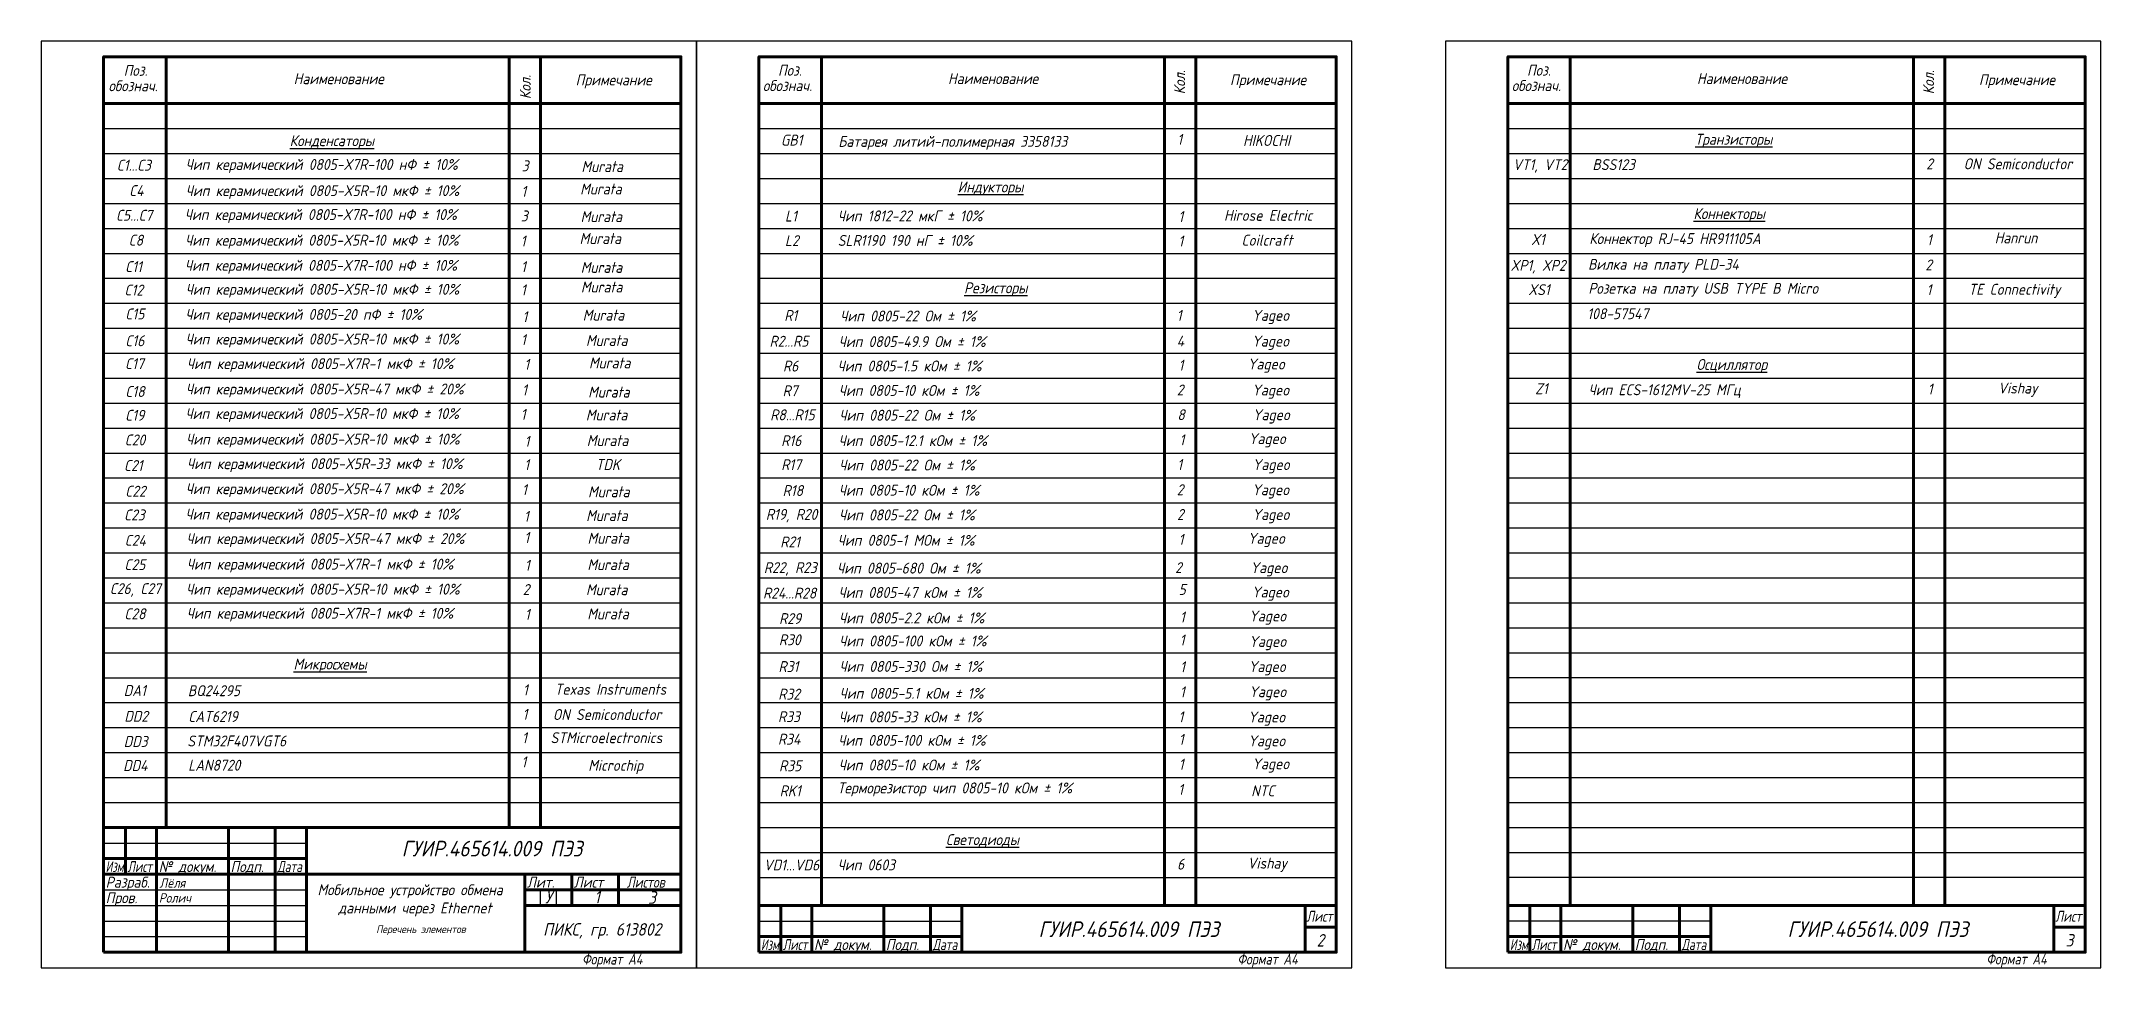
# Model space of a CAD drawing. Header units: millimetres. Extents: x 0 to 660, y 0 to 297.
import ezdxf

# ---------------------------------------------------------------- set-up
doc = ezdxf.new("R2010")
doc.units = ezdxf.units.MM
doc.header["$LTSCALE"] = 0.5
doc.layers.get('Defpoints').update_dxf_attribs({"color": 5})
doc.styles.get("Standard").update_dxf_attribs({"font": 'isocpeui.ttf', "width": 0.9})

msp = doc.modelspace()

# ---------------------------------------------------------------- linework, layer by layer
at = {"color": 7, "linetype": 'Continuous', "lineweight": -3}
for p, q in [((20, 292), (20, 277)), ((173, 292), (183, 292)), ((20, 277), (205, 277)), ((20, 269), (205, 269)), ((230, 269), (415, 269)), ((470, 269.01), (655, 269.01)), ((20, 261), (205, 261)), ((230, 261), (415, 261)), ((470, 261.01), (655, 261.01)), ((20, 253), (205, 253)), ((230, 253), (415, 253)), ((470, 253.01), (655, 253.01)), ((20, 245), (205, 245)), ((230, 245), (415, 245)), ((470, 245.01), (655, 245.01)), ((20, 237), (205, 237)), ((230, 237), (415, 237)), ((470, 237.01), (655, 237.01)), ((20, 229), (205, 229)), ((230, 229), (415, 229)), ((470, 229.01), (655, 229.01)), ((20, 221), (205, 221)), ((230, 221), (415, 221)), ((470, 221.01), (655, 221.01)), ((20, 213), (205, 213)), ((230, 213), (415, 213)), ((470, 213.01), (655, 213.01)), ((20, 205), (205, 205)), ((230, 205), (415, 205)), ((470, 205.01), (655, 205.01)), ((20, 197), (205, 197)), ((230, 197), (415, 197)), ((470, 197.01), (655, 197.01)), ((20, 189), (205, 189)), ((230, 189), (415, 189)), ((470, 189.01), (655, 189.01)), ((20, 181), (205, 181)), ((230, 181), (415, 181)), ((470, 181.01), (655, 181.01)), ((20, 173), (205, 173)), ((230, 173), (415, 173)), ((470, 173.01), (655, 173.01)), ((470, 165.01), (655, 165.01)), ((20, 165), (205, 165)), ((230, 165), (415, 165)), ((20, 157), (205, 157)), ((230, 157), (415, 157)), ((470, 157.01), (655, 157.01)), ((20, 149), (205, 149)), ((230, 149), (415, 149)), ((470, 149.01), (655, 149.01)), ((20, 141), (205, 141)), ((230, 141), (415, 141)), ((470, 141.01), (655, 141.01)), ((20, 133), (205, 133)), ((230, 133), (415, 133)), ((470, 133.01), (655, 133.01)), ((20, 125), (205, 125)), ((230, 125), (415, 125)), ((470, 125.01), (655, 125.01)), ((20, 117), (205, 117)), ((230, 117), (415, 117)), ((470, 117.01), (655, 117.01)), ((20, 109), (205, 109)), ((230, 109), (415, 109)), ((470, 109.01), (655, 109.01)), ((20, 101), (205, 101)), ((230, 101), (415, 101)), ((470, 101.01), (655, 101.01)), ((20, 93), (205, 93)), ((230, 93), (415, 93)), ((470, 93.01), (655, 93.01)), ((20, 85), (205, 85)), ((230, 85), (415, 85)), ((470, 85.01), (655, 85.01)), ((20, 77), (205, 77)), ((230, 77), (415, 77)), ((470, 77.01), (655, 77.01)), ((20, 69), (205, 69)), ((230, 69), (415, 69)), ((470, 69.01), (655, 69.01)), ((20, 61), (205, 61)), ((230, 61), (415, 61)), ((470, 61.01), (655, 61.01)), ((20, 53), (205, 53)), ((230, 53), (415, 53)), ((470, 53.01), (655, 53.01)), ((20, 40), (85, 40)), ((230, 45), (415, 45)), ((470, 45.01), (655, 45.01)), ((20, 35), (85, 35)), ((230, 37), (415, 37)), ((470, 37.01), (655, 37.01)), ((20, 30), (85, 30)), ((155, 30), (155, 25)), ((230, 29), (415, 29)), ((470, 29.01), (655, 29.01)), ((20, 25), (85, 25)), ((20, 20), (85, 20)), ((160, 20), (160, 25)), ((165, 25), (165, 20)), ((20, 15), (85, 15)), ((230, 15), (295, 15)), ((470, 15.01), (535, 15.01)), ((20, 10), (85, 10)), ((20, 5), (205, 5)), ((155, 5), (205, 5))]:
    msp.add_line(p, q, dxfattribs=at)
at = {"color": 7, "linetype": 'Continuous', "lineweight": 60}
for p, q in [((40, 292), (40, 45)), ((150, 45), (150, 292)), ((160, 292), (160, 45)), ((250, 292), (250, 20)), ((360, 20), (360, 292)), ((370, 292), (370, 20)), ((490, 292.01), (490, 20.01)), ((600, 20.01), (600, 292.01)), ((610, 292.01), (610, 20.01)), ((20, 277), (205, 277)), ((230, 277), (415, 277)), ((470, 277.01), (655, 277.01)), ((205, 45), (20, 45)), ((27, 45), (27, 30)), ((37, 5), (37, 45)), ((60, 45), (60, 5)), ((75, 5), (75, 45)), ((85, 45), (85, 5)), ((20, 35), (85, 35)), ((20, 30), (85, 30)), ((85, 30), (205, 30)), ((155, 5), (155, 30)), ((170, 30), (170, 20)), ((185, 20), (185, 30)), ((155, 25), (205, 25)), ((155, 20), (205, 20)), ((415, 20), (230, 20)), ((237, 20), (237, 5)), ((247, 5), (247, 20)), ((270, 20), (270, 5)), ((285, 5), (285, 20)), ((295, 20), (295, 5)), ((405, 5), (405, 20)), ((655, 20.01), (470, 20.01)), ((477, 20.01), (477, 5.01)), ((487, 5.01), (487, 20.01)), ((510, 20.01), (510, 5.01)), ((525, 5.01), (525, 20.01)), ((535, 20.01), (535, 5.01)), ((645, 5.01), (645, 20.01)), ((230, 10), (295, 10)), ((415, 13), (405, 13)), ((470, 10.01), (535, 10.01)), ((655, 13.01), (645, 13.01)), ((365, 5), (415, 5)), ((605, 5.01), (655, 5.01))]:
    msp.add_line(p, q, dxfattribs=at)
at = {"color": 7, "linetype": 'Continuous'}
for p, q in [((230, 292), (230, 277)), ((250, 292), (320, 292)), ((383, 292), (393, 292)), ((470, 292.01), (470, 277.01)), ((490, 292.01), (560, 292.01)), ((623, 292.01), (633, 292.01)), ((230, 10), (295, 10)), ((470, 10.01), (535, 10.01)), ((230, 5), (415, 5)), ((470, 5.01), (655, 5.01))]:
    msp.add_line(p, q, dxfattribs=at)
at = {"color": 7, "linetype": 'Continuous', "lineweight": 60}
for points in [[(20, 5), (205, 5), (205, 292), (20, 292)], [(230, 5), (415, 5), (415, 292), (230, 292)], [(470, 5.01), (655, 5.01), (655, 292.01), (470, 292.01)]]:
    msp.add_lwpolyline(points, close=True, dxfattribs=at)
at = {"layer": 'Defpoints'}
for points in [[(450, 0.01), (660, 0.01), (660, 297.01), (450, 297.01)], [(0, 0), (210, 0), (210, 297), (0, 297)], [(210, 0), (420, 0), (420, 297), (210, 297)]]:
    msp.add_lwpolyline(points, close=True, dxfattribs=at)

# ---------------------------------------------------------------- texts
at = {"color": 7, "linetype": 'Continuous', "lineweight": -3}
for s, width, p in [('обознач.', 0.9, (21.59, 280.96)), ('Поз.', 0.9, (26.44, 285.89)), ('Наименование', 0.9, (80.9, 283.22)), ('Примечание', 0.9, (171.26, 282.85)), ('обознач.', 0.9, (231.28, 281.01)), ('Поз.', 0.9, (236.12, 285.94)), ('Наименование', 0.9, (290.59, 283.27)), ('Примечание', 0.9, (380.95, 282.9)), ('обознач.', 0.9, (471.28, 281.02)), ('Поз.', 0.9, (476.13, 285.95)), ('Наименование', 0.9, (530.59, 283.28)), ('Примечание', 0.9, (620.95, 282.91)), ('Изм.', 0.7, (20.67, 30.7)), ('Лист', 0.75, (27.67, 30.7)), ('Подп.', 0.9, (60.67, 30.7)), ('Дата', 0.75, (75.67, 30.7)), ('Разраб.', 0.9, (20.67, 25.7)), ('Лит.', 0.9, (155.67, 25.7)), ('Лист', 0.9, (170.67, 25.7)), ('Листов', 0.8, (187.67, 25.7)), ('Пров.', 0.9, (20.67, 20.7)), ('Формат А4', 0.8, (173.35, 1.05))]:
    msp.add_text(s, height=3.5, dxfattribs=dict(at, width=width)).set_placement(p)
at = {"color": 7, "linetype": 'Continuous', "lineweight": -3, "width": 0.9}
for p in [(156.87, 278.42), (366.56, 279.97), (606.56, 279.98)]:
    msp.add_text('Кол.', height=3.5, rotation=90, dxfattribs=at).set_placement(p)
at = {"color": 7, "linetype": 'Continuous', "lineweight": 60, "width": 0.9}
msp.add_text('№ докум.', height=3.5, dxfattribs=at).set_placement((37.67, 30.7))
at = {"color": 7, "linetype": 'Continuous'}
for s, width, p in [('Лист', 0.8, (405.42, 14.77)), ('Лист', 0.8, (645.42, 14.78)), ('Изм.', 0.7, (230.67, 5.7)), ('Лист', 0.75, (237.67, 5.7)), ('№ докум.', 0.9, (247.67, 5.7)), ('Подп.', 0.9, (270.67, 5.7)), ('Дата', 0.75, (285.67, 5.7)), ('Изм.', 0.7, (470.67, 5.71)), ('Лист', 0.75, (477.67, 5.71)), ('№ докум.', 0.9, (487.67, 5.71)), ('Подп.', 0.9, (510.67, 5.71)), ('Дата', 0.75, (525.67, 5.71)), ('Формат А4', 0.8, (383.35, 1.05)), ('Формат А4', 0.8, (623.35, 1.07))]:
    msp.add_text(s, height=3.5, dxfattribs=dict(at, width=width)).set_placement(p)
at = {"char_height": 3.5, "attachment_point": 1}
for s, width, gutter_width, heights, insert in [('{\\fISOCPEUR|b0|i1|c204|p34;\\LКонденсаторы}', 72.5946, 12.5, [0], (79.63, 266.86)), ('{\\LТранзисторы}', 72.5946, 12.5, [0], (529.98, 267.31)), ('{\\LИндукторы}', 72.5946, 12.5, [0], (293.7, 252.05)), ('{\\LКоннекторы}', 25.1507, 12.5, [5.3], (529.47, 243.49)), ('{\\fISOCPEUR|b0|i1|c204|p34;\\LРезисторы}', 72.5946, 12.5, [0], (295.73, 219.7)), ('{\\LОсциллятор}', 72.5946, 12.5, [0], (530.46, 195.13)), ('{\\fISOCPEUR|b0|i1|c204|p34;\\LМикросхемы}', 72.5946, 12.5, [0], (80.86, 99.1)), ('{\\LСветодиоды}', 72.5946, 12.5, [0], (289.93, 42.84)), ('\\pi0.54767;Мобильное устройство обмена \\P\\pi7.239;данными через Ethernet', 63.5942, 50, [0], (88, 26.76))]:
    msp.add_mtext_dynamic_manual_height_columns(s, width=width, gutter_width=gutter_width, heights=heights, dxfattribs=dict(at, insert=insert))
for s, insert, width in [('{\\fISOCPEUR|b0|i1|c0|p34;GB1}', (237.05, 267.04), 21.3219), ('{\\fISOCPEUR|b0|i1|c204|p34;Батарея литий-полимерная\\fISOCPEUR|b0|i1|c0|p34; 3358133}', (255.43, 266.64), 85.3156), ('{\\fISOCPEUR|b0|i1|c0|p34;1}', (364.04, 267.27), 2.3478), ('C1...С3', (24.21, 259), 21.3219), ('3', (153.98, 258.8), 2.3478), ('VT1, VT2', (471.62, 259.18), 18.6799), ('BSS123', (497.09, 259.21), 70.7348), ('2', (604.06, 259.43), 2.3478), ('ON Semiconductor', (616.04, 259.44), 35.2951), ('C4', (28.19, 250.87), 4.716), ('1', (153.86, 250.61), 2.3478), ('C5...С7', (23.95, 242.95), 21.3219), ('3', (153.72, 242.74), 2.3478), ('{\\fISOCPEUR|b0|i1|c0|p34;L1}', (238.35, 242.7), 21.3219), ('Чип 1812-22 мкГ %%P 10%', (255.26, 242.76), 70.7348), ('1', (364.41, 242.55), 2.3478), ('Hirose Electric', (379.04, 242.92), 32.4155), ('C8', (28, 234.98), 4.716), ('1', (153.67, 234.73), 2.3478), ('L2', (238.33, 234.83), 21.3219), ('SLR1190 190 нГ %%P 10%', (255.24, 234.89), 70.7348), ('1', (364.4, 234.68), 2.3478), ('Coilcraft', (384.63, 234.97), 32.4155), ('X1', (477.45, 235.19), 21.3219), ('Коннектор RJ-45 HR911105А', (496.09, 235.48), 94.1837), ('{\\fISOCPEUR|b0|i1|c0|p34;1}', (604.27, 235.1), 2.3478), ('C11', (26.9, 226.5), 21.3219), ('1', (153.76, 226.47), 2.3478), ('XP1, XP2', (470.82, 226.9), 21.3219), ('Вилка на плату PLD-34', (495.7, 227.23), 74.4497), ('2', (603.77, 227.03), 1.1357), ('C12', (26.67, 218.99), 21.3219), ('{\\fISOCPEUR|b0|i1|c0|p34;1}', (153.72, 219.03), 2.3478), ('XS1', (476.53, 219.12), 21.3219), ('Розетка на плату USB TYPE B Micro', (495.78, 219.54), 94.1837), ('{\\fISOCPEUR|b0|i1|c0|p34;1}', (604.17, 219.1), 2.3478), ('C15', (26.94, 211.34), 21.3219), ('108-57547', (495.41, 211.4), 20.722), ('{\\fISOCPEUR|b0|i1|c0|p34;1}', (154.21, 210.43), 2.3478), ('R1', (238.12, 210.84), 5.7632), ('1', (363.9, 210.88), 2.3478), ('C16', (26.94, 202.73), 6.4983), ('1', (153.73, 203.05), 2.3478), ('R2...R5', (233.4, 202.59), 21.3219), ('4', (363.87, 202.63), 2.3478), ('C17', (26.86, 195.39), 21.3219), ('{\\fISOCPEUR|b0|i1|c0|p34;1}', (154.79, 195.15), 2.3478), ('R6', (237.71, 194.62), 6.6685), ('{\\fISOCPEUR|b0|i1|c0|p34;1}', (364.45, 194.91), 2.3478), ('C18', (26.94, 186.47), 7.0834), ('1', (154.11, 186.99), 2.3478), ('R7', (237.59, 186.7), 5.9646), ('2', (363.89, 186.96), 2.3478), ('Z1', (478.72, 187.36), 5.6256), ('Чип ECS-1612MV-25 МГц', (495.83, 187.03), 70.7348), ('1', (604.54, 187.25), 2.3478), ('Vishay', (627.1, 187.57), 15.162), ('C19', (26.9, 178.85), 6.4983), ('1', (153.69, 179.17), 2.3478), ('R8...R15', (233.62, 178.99), 21.3219), ('8', (364.09, 179.03), 2.3478), ('C20', (26.76, 170.95), 7.4229), ('1', (154.89, 170.49), 2.3478), ('R16', (237.13, 170.7), 21.3219), ('{\\fISOCPEUR|b0|i1|c0|p34;1}', (364.77, 170.99), 2.3478), ('C21', (26.52, 162.75), 21.3219), ('{\\fISOCPEUR|b0|i1|c0|p34;1}', (154.78, 163), 2.3478), ('R17', (237.15, 163.02), 5.7632), ('1', (364.05, 163.06), 2.3478), ('C22', (26.92, 154.51), 7.0834), ('1', (154.08, 155.02), 2.3478), ('R18', (237.59, 154.73), 5.9646), ('2', (363.9, 154.99), 2.3478), ('C23', (26.56, 146.91), 7.4229), ('1', (154.68, 146.45), 2.3478), ('R19, R20', (232.22, 147.08), 21.3219), ('2', (363.99, 147.07), 2.3478), ('C24', (26.76, 138.77), 21.3219), ('{\\fISOCPEUR|b0|i1|c0|p34;1}', (154.82, 139.67), 2.3478), ('{\\fISOCPEUR|b0|i1|c0|p34;1}', (364.47, 139.04), 2.3478), ('R21', (236.83, 138.26), 21.3219), ('C25', (26.65, 130.97), 7.4316), ('{\\fISOCPEUR|b0|i1|c0|p34;1}', (155, 130.77), 2.3478), ('R22, R23', (231.59, 130.03), 21.3219), ('2', (363.35, 130.01), 2.3478), ('C26, C27', (21.97, 123.28), 21.3219), ('2', (154.33, 123), 2.3478), ('R24...R28', (231.31, 121.85), 21.3219), ('5', (364.5, 123.02), 2.3478), ('C28', (26.64, 115.22), 7.4316), ('{\\fISOCPEUR|b0|i1|c0|p34;1}', (154.99, 115.02), 2.3478), ('R29', (236.46, 113.69), 21.3219), ('{\\fISOCPEUR|b0|i1|c0|p34;1}', (364.9, 114.15), 2.3478), ('R30', (236.4, 106.89), 7.8756), ('{\\fISOCPEUR|b0|i1|c0|p34;1}', (364.84, 106.83), 2.3478), ('R31', (236.27, 98.31), 21.3219), ('{\\fISOCPEUR|b0|i1|c0|p34;1}', (364.96, 98.22), 2.3478), ('{\\fISOCPEUR|b0|i1|c0|p34;DA1}', (26.45, 90.63), 21.3219), ('BQ24295', (46.99, 90.57), 21.3219), ('{\\fISOCPEUR|b0|i1|c0|p34;1}', (154.38, 90.85), 2.3478), ('R32', (236.19, 89.47), 21.3219), ('{\\fISOCPEUR|b0|i1|c0|p34;1}', (364.9, 90.19), 2.3478), ('{\\fISOCPEUR|b0|i1|c0|p34;DD2}', (26.65, 82.37), 21.3219), ('CAT6219', (47.11, 82.29), 21.3219), ('{\\fISOCPEUR|b0|i1|c0|p34;1}', (154.24, 83.01), 2.3478), ('R33', (236.11, 82.24), 21.3219), ('{\\fISOCPEUR|b0|i1|c0|p34;1}', (364.44, 82.21), 2.3478), ('{\\fISOCPEUR|b0|i1|c0|p34;DD3}', (26.46, 74.3), 21.3219), ('STM32F407VGT6', (46.83, 74.46), 21.3219), ('{\\fISOCPEUR|b0|i1|c0|p34;1}', (154.09, 75.48), 2.3478), ('R34', (236.1, 75.03), 7.8756), ('{\\fISOCPEUR|b0|i1|c0|p34;1}', (364.54, 74.97), 2.3478), ('DD4', (26.27, 66.59), 21.3219), ('LAN8720', (47.11, 66.69), 21.3219), ('{\\fISOCPEUR|b0|i1|c0|p34;1}', (153.89, 67.76), 2.3478), ('R35', (236.46, 66.5), 21.3219), ('{\\fISOCPEUR|b0|i1|c0|p34;1}', (364.54, 67.01), 2.3478), ('RK1', (236.65, 58.48), 21.3219), ('{\\fISOCPEUR|b0|i1|c0|p34;1}', (364.35, 58.91), 2.3478), ('VD1...VD6', (231.56, 34.71), 18.6799), ('Чип 0603', (255.22, 34.75), 70.7348), ('6', (364, 34.97), 2.3478), ('Vishay', (386.57, 35.29), 15.162)]:
    msp.add_mtext(s, dxfattribs=dict(at, insert=insert, width=width))
at = {"lineweight": 60, "char_height": 3.5, "attachment_point": 1}
for s, insert, width in [('{\\fISOCPEUR|b0|i1|c0|p34;HIKOCHI}', (385.15, 266.93), 20.5208), ('{\\fISOCPEUR|b0|i1|c0|p34;Murata}', (173.13, 258.58), 20.5208), ('{\\fISOCPEUR|b0|i1|c0|p34;Murata}', (172.72, 251.39), 20.5208), ('{\\fISOCPEUR|b0|i1|c0|p34;Murata}', (172.86, 242.52), 20.5208), ('{\\fISOCPEUR|b0|i1|c0|p34;Murata}', (172.53, 235.51), 20.5208), ('Hanrun', (626.02, 235.72), 14.4221), ('{\\fISOCPEUR|b0|i1|c0|p34;Murata}', (172.91, 226.26), 20.5208), ('{\\fISOCPEUR|b0|i1|c0|p34;Murata}', (172.96, 219.96), 20.5208), ('TE Connectivity', (617.6, 219.23), 33.8797), ('{\\fISOCPEUR|b0|i1|c0|p34;Murata}', (173.54, 210.96), 20.5208), ('{\\fISOCPEUR|b0|i1|c0|p34;Yageo}', (388.01, 210.87), 20.5208), ('{\\fISOCPEUR|b0|i1|c0|p34;Murata}', (174.59, 202.83), 20.5208), ('{\\fISOCPEUR|b0|i1|c0|p34;Yageo}', (387.98, 202.62), 20.5208), ('{\\fISOCPEUR|b0|i1|c0|p34;Murata}', (175.55, 195.64), 20.5208), ('{\\fISOCPEUR|b0|i1|c0|p34;Yageo}', (386.6, 195.28), 20.5208), ('{\\fISOCPEUR|b0|i1|c0|p34;Murata}', (175.27, 186.3), 20.5208), ('{\\fISOCPEUR|b0|i1|c0|p34;Yageo}', (388.01, 186.95), 20.5208), ('{\\fISOCPEUR|b0|i1|c0|p34;Murata}', (174.55, 178.95), 20.5208), ('{\\fISOCPEUR|b0|i1|c0|p34;Yageo}', (388.21, 179.02), 20.5208), ('{\\fISOCPEUR|b0|i1|c0|p34;Murata}', (174.85, 170.76), 20.5208), ('{\\fISOCPEUR|b0|i1|c0|p34;Yageo}', (386.92, 171.36), 20.5208), ('{\\fISOCPEUR|b0|i1|c0|p34;TDK}', (177.69, 163.06), 20.5208), ('{\\fISOCPEUR|b0|i1|c0|p34;Yageo}', (388.16, 163.05), 20.5208), ('{\\fISOCPEUR|b0|i1|c0|p34;Murata}', (175.25, 154.33), 20.5208), ('{\\fISOCPEUR|b0|i1|c0|p34;Yageo}', (388.01, 154.98), 20.5208), ('{\\fISOCPEUR|b0|i1|c0|p34;Murata}', (174.65, 146.72), 20.5208), ('{\\fISOCPEUR|b0|i1|c0|p34;Yageo}', (388.1, 147.06), 20.5208), ('{\\fISOCPEUR|b0|i1|c0|p34;Murata}', (175.09, 139.45), 20.5208), ('{\\fISOCPEUR|b0|i1|c0|p34;Yageo}', (386.63, 139.41), 20.5208), ('{\\fISOCPEUR|b0|i1|c0|p34;Murata}', (175.02, 130.96), 20.5208), ('{\\fISOCPEUR|b0|i1|c0|p34;Yageo}', (387.47, 130.01), 20.5208), ('{\\fISOCPEUR|b0|i1|c0|p34;Murata}', (174.58, 122.94), 20.5208), ('{\\fISOCPEUR|b0|i1|c0|p34;Yageo}', (387.93, 122.2), 20.5208), ('{\\fISOCPEUR|b0|i1|c0|p34;Murata}', (175, 115.2), 20.5208), ('{\\fISOCPEUR|b0|i1|c0|p34;Yageo}', (387.05, 114.52), 20.5208), ('{\\fISOCPEUR|b0|i1|c0|p34;Yageo}', (387.06, 106.36), 20.5208), ('{\\fISOCPEUR|b0|i1|c0|p34;Yageo}', (386.89, 98.31), 20.5208), ('{\\fISOCPEUR|b0|i1|c0|p34;Texas Instruments}', (164.54, 91.03), 48.5004), ('{\\fISOCPEUR|b0|i1|c0|p34;Yageo}', (387.07, 90.25), 20.5208), ('ON Semiconductor', (163.96, 82.93), 48.5004), ('{\\fISOCPEUR|b0|i1|c0|p34;Yageo}', (386.73, 82.14), 20.5208), ('STMicroelectronics', (163.22, 75.5), 48.5004), ('{\\fISOCPEUR|b0|i1|c0|p34;Yageo}', (386.75, 74.5), 20.5208), ('Microchip', (175.31, 66.64), 22.1275), ('{\\fISOCPEUR|b0|i1|c0|p34;Yageo}', (388.03, 67.14), 20.5208), ('NTC', (387.76, 58.49), 20.5208)]:
    msp.add_mtext(s, dxfattribs=dict(at, insert=insert, width=width))
for s, insert in [('Чип керамический 0805-X7R-100 нФ %%P 10%', (46.26, 259.24)), ('{\\fISOCPEUR|b0|i1|c204|p34;Чип керамический\\fISOCPEUR|b0|i1|c0|p34; 0805-X5R-10 \\fISOCPEUR|b0|i1|c204|p34;мкФ\\fISOCPEUR|b0|i1|c0|p34; %%P 10%}', (46.3, 250.85)), ('Чип керамический 0805-X7R-100 нФ %%P 10%', (45.99, 243.19)), ('{\\fISOCPEUR|b0|i1|c204|p34;Чип керамический\\fISOCPEUR|b0|i1|c0|p34; 0805-X5R-10 \\fISOCPEUR|b0|i1|c204|p34;мкФ\\fISOCPEUR|b0|i1|c0|p34; %%P 10%}', (46.11, 234.97)), ('Чип керамический 0805-X7R-100 нФ %%P 10%', (46.04, 226.92)), ('{\\fISOCPEUR|b0|i1|c204|p34;Чип керамический\\fISOCPEUR|b0|i1|c0|p34; 0805-X5R-10 \\fISOCPEUR|b0|i1|c204|p34;мкФ\\fISOCPEUR|b0|i1|c0|p34; %%P 10%}', (46.3, 219.24)), ('Чип керамический 0805-20 пФ %%P 10%', (46.19, 211.18)), ('Чип 0805-22 Ом %%P 1%', (256.03, 210.67)), ('{\\fISOCPEUR|b0|i1|c204|p34;Чип керамический\\fISOCPEUR|b0|i1|c0|p34; 0805-X5R-10 \\fISOCPEUR|b0|i1|c204|p34;мкФ\\fISOCPEUR|b0|i1|c0|p34; %%P 10%}', (46.26, 203.28)), ('Чип 0805-49.9 Ом %%P 1%', (255.53, 202.47)), ('{\\fISOCPEUR|b0|i1|c204|p34;Чип керамический\\fISOCPEUR|b0|i1|c0|p34; 0805-X7R-1 \\fISOCPEUR|b0|i1|c204|p34;мкФ\\fISOCPEUR|b0|i1|c0|p34; %%P \\fISOCPEUR|b0|i1|c204|p34;10\\fISOCPEUR|b0|i1|c0|p34;%}', (46.66, 195.4)), ('Чип 0805-1.5 кОм %%P 1%', (255.19, 194.66)), ('{\\fISOCPEUR|b0|i1|c204|p34;Чип керамический\\fISOCPEUR|b0|i1|c0|p34; 0805-X5R-47 \\fISOCPEUR|b0|i1|c204|p34;мкФ\\fISOCPEUR|b0|i1|c0|p34; %%P \\fISOCPEUR|b0|i1|c204|p34;20\\fISOCPEUR|b0|i1|c0|p34;%}', (46.33, 187.27)), ('Чип 0805-10 кОм %%P 1%', (255.55, 186.8)), ('{\\fISOCPEUR|b0|i1|c204|p34;Чип керамический\\fISOCPEUR|b0|i1|c0|p34; 0805-X5R-10 \\fISOCPEUR|b0|i1|c204|p34;мкФ\\fISOCPEUR|b0|i1|c0|p34; %%P 10%}', (46.22, 179.4)), ('Чип 0805-22 Ом %%P 1%', (255.75, 178.87)), ('Чип керамический 0805-X5R-10 мкФ %%P 10%', (46.42, 171.2)), ('Чип 0805-12.1 кОм %%P 1%', (255.51, 170.74)), ('{\\fISOCPEUR|b0|i1|c204|p34;Чип керамический\\fISOCPEUR|b0|i1|c0|p34; 0805-X5R-33 \\fISOCPEUR|b0|i1|c204|p34;мкФ\\fISOCPEUR|b0|i1|c0|p34; %%P 10%}', (46.69, 163.33)), ('Чип 0805-22 Ом %%P 1%', (255.71, 162.9)), ('{\\fISOCPEUR|b0|i1|c204|p34;Чип керамический\\fISOCPEUR|b0|i1|c0|p34; 0805-X5R-47 \\fISOCPEUR|b0|i1|c204|p34;мкФ\\fISOCPEUR|b0|i1|c0|p34; %%P \\fISOCPEUR|b0|i1|c204|p34;20\\fISOCPEUR|b0|i1|c0|p34;%}', (46.31, 155.31)), ('Чип 0805-10 кОм %%P 1%', (255.56, 154.83)), ('Чип керамический 0805-X5R-10 мкФ %%P 10%', (46.22, 147.17)), ('Чип 0805-22 Ом %%P 1%', (255.65, 146.92)), ('{\\fISOCPEUR|b0|i1|c204|p34;Чип керамический\\fISOCPEUR|b0|i1|c0|p34; 0805-X5R-47 \\fISOCPEUR|b0|i1|c204|p34;мкФ\\fISOCPEUR|b0|i1|c0|p34; %%P \\fISOCPEUR|b0|i1|c204|p34;20\\fISOCPEUR|b0|i1|c0|p34;%}', (46.54, 139.33)), ('Чип 0805-1 МОм %%P 1%', (255.22, 138.79)), ('{\\fISOCPEUR|b0|i1|c204|p34;Чип керамический\\fISOCPEUR|b0|i1|c0|p34; 0805-X7R-1 \\fISOCPEUR|b0|i1|c204|p34;мкФ\\fISOCPEUR|b0|i1|c0|p34; %%P \\fISOCPEUR|b0|i1|c204|p34;10\\fISOCPEUR|b0|i1|c0|p34;%}', (46.64, 131.14)), ('Чип 0805-680 Ом %%P 1%', (255.01, 129.86)), ('{\\fISOCPEUR|b0|i1|c204|p34;Чип керамический\\fISOCPEUR|b0|i1|c0|p34; 0805-X5R-10 \\fISOCPEUR|b0|i1|c204|p34;мкФ\\fISOCPEUR|b0|i1|c0|p34; %%P 10%}', (46.43, 123.12)), ('Чип 0805-47 кОм %%P 1%', (255.47, 122.05)), ('{\\fISOCPEUR|b0|i1|c204|p34;Чип керамический\\fISOCPEUR|b0|i1|c0|p34; 0805-X7R-1 \\fISOCPEUR|b0|i1|c204|p34;мкФ\\fISOCPEUR|b0|i1|c0|p34; %%P \\fISOCPEUR|b0|i1|c204|p34;10\\fISOCPEUR|b0|i1|c0|p34;%}', (46.62, 115.39)), ('Чип 0805-2.2 кОм %%P 1%', (255.65, 113.9)), ('Чип 0805-100 кОм %%P 1%', (255.7, 106.53)), ('Чип 0805-330 Ом %%P 1%', (255.78, 98.35)), ('Чип 0805-5.1 кОм %%P 1%', (255.83, 89.73)), ('Чип 0805-33 кОм %%P 1%', (255.58, 82.18)), ('Чип 0805-100 кОм %%P 1%', (255.39, 74.67)), ('Чип 0805-10 кОм %%P 1%', (255.53, 66.76)), ('Терморезистор чип 0805-10 кОм %%P 1%', (255.19, 59.41))]:
    msp.add_mtext_dynamic_manual_height_columns(s, width=161.9787, gutter_width=12.5, heights=[0], dxfattribs=dict(at, insert=insert))
at = {"color": 0, "linetype": 'ByBlock', "lineweight": -2, "ltscale": 5}
for s, width, gutter_width, insert, char_height, attachment_point in [('ГУИР.465614.009 ПЭ3', 96.4839, 1, (115.53, 40.71), 5, 1), ('Лёля', 10.4749, 15, (37.92, 28.68), 3, 1), ('Ролич', 19.4045, 15, (37.72, 23.9), 3, 1), ('У', 6.4314, 15, (161.5, 24.65), 4, 1), ('1', 6.4314, 15, (177.25, 24.7), 4, 1), ('3', 6.4314, 15, (194.5, 24.52), 4, 1), ('Перечень элементов', 71.4423, 1, (121.68, 12.06), 2.5, 5), ('ПИКС, гр. 613802', 50.7173, 1, (160.85, 14.31), 4, 1), ('ГУИР.465614.009 ПЭ3', 96.4839, 1, (319.61, 14.88), 5, 1), ('ГУИР.465614.009 ПЭ3', 96.4839, 1, (559.61, 14.89), 5, 1), ('2', 6.4314, 15, (408.71, 10.82), 4, 1), ('3', 6.4314, 15, (648.72, 10.83), 4, 1)]:
    msp.add_mtext_dynamic_manual_height_columns(s, width=width, gutter_width=gutter_width, heights=[0], dxfattribs=dict(at, insert=insert, char_height=char_height, attachment_point=attachment_point))

doc.saveas('drawing.dxf')
